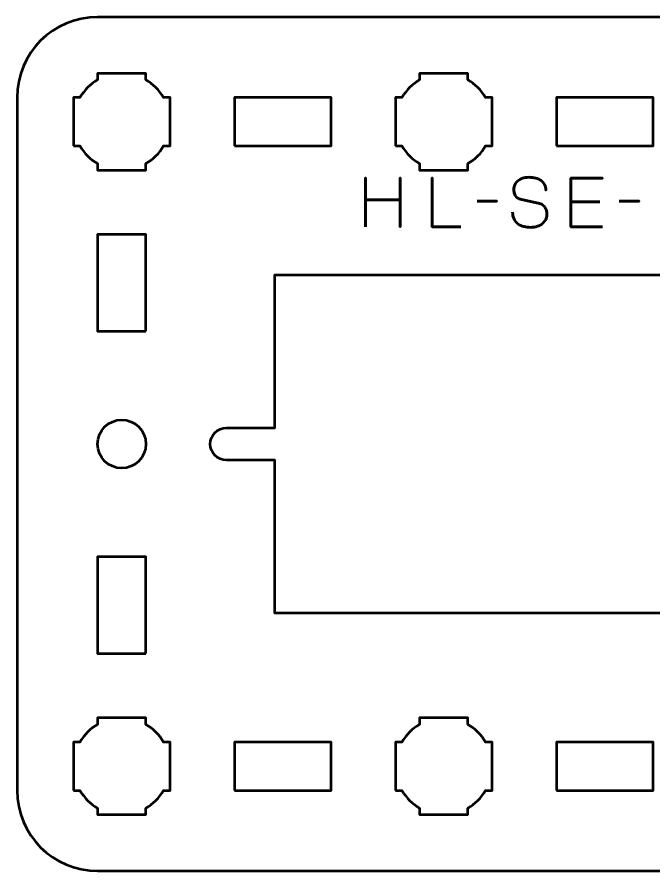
# Model space of a CAD drawing. Header units: centimetres. Extents: x -34.2 to 13.2, y -23.5 to -6.2.
# Drawn here: x -34.15 to -30.2, y -23.5 to -18.2 of the extents above; entities that cross this region are included whole.
import ezdxf

# ---------------------------------------------------------------- set-up
doc = ezdxf.new("R2010")
doc.units = ezdxf.units.CM
doc.header["$MEASUREMENT"] = 0
doc.layers.add('Layer 1', color=7, linetype='Continuous')

msp = doc.modelspace()

# ---------------------------------------------------------------- linework, layer by layer
at = {"layer": 'Layer 1', "lineweight": 53}
msp.add_ellipse((-33.49999, -20.85004), major_axis=(0, 0.15), ratio=1, dxfattribs=at)
for points, knots in [([(-26.85003, -23.00009), (-26.85011, -23.27715), (-27.07318, -23.50003), (-27.35013, -23.50003), (-27.35013, -23.50003), (-30.11672, -23.50003), (-30.88334, -23.50003), (-33.64993, -23.50003), (-33.64993, -23.50003), (-33.92693, -23.50003), (-34.15003, -23.27694), (-34.15003, -22.99994), (-34.15003, -22.99994), (-34.15003, -22.99994), (-34.15003, -18.70008), (-34.15003, -18.70008), (-34.15003, -18.70008), (-34.15003, -18.42295), (-33.92693, -18.19999), (-33.64993, -18.19999), (-33.64993, -18.19999), (-30.88334, -18.19999), (-30.11672, -18.19999), (-27.35013, -18.19999), (-27.35013, -18.19999), (-27.07313, -18.19999), (-26.85003, -18.42308), (-26.85003, -18.70008), (-26.85003, -18.70008), (-26.85003, -18.70008), (-26.85003, -23.00009), (-26.85003, -23.00009)], [0, 0, 0, 0, 0.125, 0.125, 0.125, 0.125, 0.25, 0.25, 0.25, 0.25, 0.375, 0.375, 0.375, 0.375, 0.5, 0.5, 0.5, 0.5, 0.625, 0.625, 0.625, 0.625, 0.75, 0.75, 0.75, 0.75, 0.875, 0.875, 0.875, 0.875, 1, 1, 1, 1]), ([(-33.79998, -19.00008), (-33.79998, -19.00008), (-33.79998, -18.85156), (-33.79998, -18.85156), (-33.79998, -18.85156), (-33.79998, -18.85156), (-33.8, -18.85001), (-33.8, -18.85001), (-33.8, -18.85001), (-33.8, -18.85001), (-33.79998, -18.84846), (-33.79998, -18.84846), (-33.79998, -18.84846), (-33.79998, -18.84846), (-33.79998, -18.70008), (-33.79998, -18.70008), (-33.79998, -18.70008), (-33.79998, -18.70008), (-33.75989, -18.70008), (-33.75989, -18.70008), (-33.75989, -18.70008), (-33.73354, -18.65451), (-33.69554, -18.61653), (-33.64999, -18.59017), (-33.64999, -18.59017), (-33.64999, -18.59017), (-33.64999, -18.55008), (-33.64999, -18.55008), (-33.64999, -18.55008), (-33.64999, -18.55008), (-33.50594, -18.55008), (-33.50594, -18.55008), (-33.50594, -18.55008), (-33.50594, -18.55008), (-33.5, -18.55002), (-33.5, -18.55002), (-33.5, -18.55002), (-33.5, -18.55002), (-33.49406, -18.55008), (-33.49406, -18.55008), (-33.49406, -18.55008), (-33.49406, -18.55008), (-33.34999, -18.55008), (-33.34999, -18.55008), (-33.34999, -18.55008), (-33.34999, -18.55008), (-33.34999, -18.59015), (-33.34999, -18.59015), (-33.34999, -18.59015), (-33.30442, -18.61651), (-33.26643, -18.6545), (-33.24009, -18.70008), (-33.24009, -18.70008), (-33.24009, -18.70008), (-33.19999, -18.70008), (-33.19999, -18.70008), (-33.19999, -18.70008), (-33.19999, -18.70008), (-33.19999, -19.00008), (-33.19999, -19.00008), (-33.19999, -19.00008), (-33.19999, -19.00008), (-33.24018, -19.00008), (-33.24018, -19.00008), (-33.24018, -19.00008), (-33.26652, -19.04558), (-33.30448, -19.08352), (-33.34999, -19.10986), (-33.34999, -19.10986), (-33.34999, -19.10986), (-33.34999, -19.15007), (-33.34999, -19.15007), (-33.34999, -19.15007), (-33.34999, -19.15007), (-33.64999, -19.15007), (-33.64999, -19.15007), (-33.64999, -19.15007), (-33.64999, -19.15007), (-33.64999, -19.10984), (-33.64999, -19.10984), (-33.64999, -19.10984), (-33.69549, -19.0835), (-33.73345, -19.04557), (-33.75979, -19.00008), (-33.75979, -19.00008), (-33.75979, -19.00008), (-33.79998, -19.00008), (-33.79998, -19.00008)], [0, 0, 0, 0, 0.0454545, 0.0454545, 0.0454545, 0.0454545, 0.0909091, 0.0909091, 0.0909091, 0.0909091, 0.1363636, 0.1363636, 0.1363636, 0.1363636, 0.1818182, 0.1818182, 0.1818182, 0.1818182, 0.2272727, 0.2272727, 0.2272727, 0.2272727, 0.2727273, 0.2727273, 0.2727273, 0.2727273, 0.3181818, 0.3181818, 0.3181818, 0.3181818, 0.3636364, 0.3636364, 0.3636364, 0.3636364, 0.4090909, 0.4090909, 0.4090909, 0.4090909, 0.4545455, 0.4545455, 0.4545455, 0.4545455, 0.5, 0.5, 0.5, 0.5, 0.5454545, 0.5454545, 0.5454545, 0.5454545, 0.5909091, 0.5909091, 0.5909091, 0.5909091, 0.6363636, 0.6363636, 0.6363636, 0.6363636, 0.6818182, 0.6818182, 0.6818182, 0.6818182, 0.7272727, 0.7272727, 0.7272727, 0.7272727, 0.7727273, 0.7727273, 0.7727273, 0.7727273, 0.8181818, 0.8181818, 0.8181818, 0.8181818, 0.8636364, 0.8636364, 0.8636364, 0.8636364, 0.9090909, 0.9090909, 0.9090909, 0.9090909, 0.9545455, 0.9545455, 0.9545455, 0.9545455, 1, 1, 1, 1]), ([(-31.79998, -19.00008), (-31.79998, -19.00008), (-31.79998, -18.85156), (-31.79998, -18.85156), (-31.79998, -18.85156), (-31.79998, -18.85156), (-31.8, -18.85001), (-31.8, -18.85001), (-31.8, -18.85001), (-31.8, -18.85001), (-31.79998, -18.84846), (-31.79998, -18.84846), (-31.79998, -18.84846), (-31.79998, -18.84846), (-31.79998, -18.70008), (-31.79998, -18.70008), (-31.79998, -18.70008), (-31.79998, -18.70008), (-31.75989, -18.70008), (-31.75989, -18.70008), (-31.75989, -18.70008), (-31.73354, -18.65451), (-31.69554, -18.61653), (-31.64999, -18.59017), (-31.64999, -18.59017), (-31.64999, -18.59017), (-31.64999, -18.55008), (-31.64999, -18.55008), (-31.64999, -18.55008), (-31.64999, -18.55008), (-31.50594, -18.55008), (-31.50594, -18.55008), (-31.50594, -18.55008), (-31.50594, -18.55008), (-31.5, -18.55002), (-31.5, -18.55002), (-31.5, -18.55002), (-31.5, -18.55002), (-31.49406, -18.55008), (-31.49406, -18.55008), (-31.49406, -18.55008), (-31.49406, -18.55008), (-31.34999, -18.55008), (-31.34999, -18.55008), (-31.34999, -18.55008), (-31.34999, -18.55008), (-31.34999, -18.59015), (-31.34999, -18.59015), (-31.34999, -18.59015), (-31.30442, -18.61651), (-31.26643, -18.6545), (-31.24009, -18.70008), (-31.24009, -18.70008), (-31.24009, -18.70008), (-31.19999, -18.70008), (-31.19999, -18.70008), (-31.19999, -18.70008), (-31.19999, -18.70008), (-31.19999, -19.00008), (-31.19999, -19.00008), (-31.19999, -19.00008), (-31.19999, -19.00008), (-31.24018, -19.00008), (-31.24018, -19.00008), (-31.24018, -19.00008), (-31.26652, -19.04558), (-31.30448, -19.08352), (-31.34999, -19.10986), (-31.34999, -19.10986), (-31.34999, -19.10986), (-31.34999, -19.15007), (-31.34999, -19.15007), (-31.34999, -19.15007), (-31.34999, -19.15007), (-31.64999, -19.15007), (-31.64999, -19.15007), (-31.64999, -19.15007), (-31.64999, -19.15007), (-31.64999, -19.10984), (-31.64999, -19.10984), (-31.64999, -19.10984), (-31.69549, -19.0835), (-31.73345, -19.04557), (-31.75979, -19.00008), (-31.75979, -19.00008), (-31.75979, -19.00008), (-31.79998, -19.00008), (-31.79998, -19.00008)], [0, 0, 0, 0, 0.0454545, 0.0454545, 0.0454545, 0.0454545, 0.0909091, 0.0909091, 0.0909091, 0.0909091, 0.1363636, 0.1363636, 0.1363636, 0.1363636, 0.1818182, 0.1818182, 0.1818182, 0.1818182, 0.2272727, 0.2272727, 0.2272727, 0.2272727, 0.2727273, 0.2727273, 0.2727273, 0.2727273, 0.3181818, 0.3181818, 0.3181818, 0.3181818, 0.3636364, 0.3636364, 0.3636364, 0.3636364, 0.4090909, 0.4090909, 0.4090909, 0.4090909, 0.4545455, 0.4545455, 0.4545455, 0.4545455, 0.5, 0.5, 0.5, 0.5, 0.5454545, 0.5454545, 0.5454545, 0.5454545, 0.5909091, 0.5909091, 0.5909091, 0.5909091, 0.6363636, 0.6363636, 0.6363636, 0.6363636, 0.6818182, 0.6818182, 0.6818182, 0.6818182, 0.7272727, 0.7272727, 0.7272727, 0.7272727, 0.7727273, 0.7727273, 0.7727273, 0.7727273, 0.8181818, 0.8181818, 0.8181818, 0.8181818, 0.8636364, 0.8636364, 0.8636364, 0.8636364, 0.9090909, 0.9090909, 0.9090909, 0.9090909, 0.9545455, 0.9545455, 0.9545455, 0.9545455, 1, 1, 1, 1]), ([(-32.79998, -19.00008), (-32.79998, -19.00008), (-32.79998, -18.70008), (-32.79998, -18.70008), (-32.79998, -18.70008), (-32.79998, -18.70008), (-32.19999, -18.70008), (-32.19999, -18.70008), (-32.19999, -18.70008), (-32.19999, -18.70008), (-32.19999, -19.00008), (-32.19999, -19.00008), (-32.19999, -19.00008), (-32.19999, -19.00008), (-32.79998, -19.00008), (-32.79998, -19.00008)], [0, 0, 0, 0, 0.25, 0.25, 0.25, 0.25, 0.5, 0.5, 0.5, 0.5, 0.75, 0.75, 0.75, 0.75, 1, 1, 1, 1]), ([(-30.79998, -19.00008), (-30.79998, -19.00008), (-30.79998, -18.70008), (-30.79998, -18.70008), (-30.79998, -18.70008), (-30.79998, -18.70008), (-30.19999, -18.70008), (-30.19999, -18.70008), (-30.19999, -18.70008), (-30.19999, -18.70008), (-30.19999, -19.00008), (-30.19999, -19.00008), (-30.19999, -19.00008), (-30.19999, -19.00008), (-30.79998, -19.00008), (-30.79998, -19.00008)], [0, 0, 0, 0, 0.25, 0.25, 0.25, 0.25, 0.5, 0.5, 0.5, 0.5, 0.75, 0.75, 0.75, 0.75, 1, 1, 1, 1]), ([(-33.35008, -20.15008), (-33.35008, -20.15008), (-33.65009, -20.15008), (-33.65009, -20.15008), (-33.65009, -20.15008), (-33.65009, -20.15008), (-33.65009, -19.55009), (-33.65009, -19.55009), (-33.65009, -19.55009), (-33.65009, -19.55009), (-33.35008, -19.55009), (-33.35008, -19.55009), (-33.35008, -19.55009), (-33.35008, -19.55009), (-33.35008, -20.15008), (-33.35008, -20.15008)], [0, 0, 0, 0, 0.25, 0.25, 0.25, 0.25, 0.5, 0.5, 0.5, 0.5, 0.75, 0.75, 0.75, 0.75, 1, 1, 1, 1]), ([(-31.50003, -21.89999), (-30.43654, -21.9), (-29.65487, -21.90001), (-28.45003, -21.90001), (-28.45003, -21.90001), (-28.45003, -21.90001), (-28.45003, -20.94999), (-28.45003, -20.94999), (-28.45003, -20.94999), (-28.45003, -20.94999), (-28.14998, -20.94999), (-28.14998, -20.94999), (-28.14998, -20.94999), (-28.09477, -20.94999), (-28.04998, -20.9052), (-28.04998, -20.84999), (-28.04998, -20.84999), (-28.04998, -20.79478), (-28.09477, -20.74999), (-28.14998, -20.74999), (-28.14998, -20.74999), (-28.14998, -20.74999), (-28.45003, -20.74999), (-28.45003, -20.74999), (-28.45003, -20.74999), (-28.45003, -20.74999), (-28.45003, -19.80002), (-28.45003, -19.80002), (-28.45003, -19.80002), (-29.65484, -19.80002), (-30.43655, -19.80001), (-31.50003, -19.80001), (-31.50003, -19.80001), (-31.50003, -19.80001), (-32.55003, -19.80001), (-32.55003, -19.80001), (-32.55003, -19.80001), (-32.55003, -19.80001), (-32.55003, -20.75003), (-32.55003, -20.75003), (-32.55003, -20.75003), (-32.55003, -20.75003), (-32.85008, -20.75003), (-32.85008, -20.75003), (-32.85008, -20.75003), (-32.90529, -20.75003), (-32.95008, -20.79482), (-32.95008, -20.85003), (-32.95008, -20.85003), (-32.95008, -20.90524), (-32.90529, -20.95003), (-32.85008, -20.95003), (-32.85008, -20.95003), (-32.85008, -20.95003), (-32.55003, -20.95003), (-32.55003, -20.95003), (-32.55003, -20.95003), (-32.55003, -20.95003), (-32.55003, -21.9), (-32.55003, -21.9), (-32.55003, -21.9), (-32.55003, -21.9), (-31.50003, -21.89999), (-31.50003, -21.89999)], [0, 0, 0, 0, 0.0625, 0.0625, 0.0625, 0.0625, 0.125, 0.125, 0.125, 0.125, 0.1875, 0.1875, 0.1875, 0.1875, 0.25, 0.25, 0.25, 0.25, 0.3125, 0.3125, 0.3125, 0.3125, 0.375, 0.375, 0.375, 0.375, 0.4375, 0.4375, 0.4375, 0.4375, 0.5, 0.5, 0.5, 0.5, 0.5625, 0.5625, 0.5625, 0.5625, 0.625, 0.625, 0.625, 0.625, 0.6875, 0.6875, 0.6875, 0.6875, 0.75, 0.75, 0.75, 0.75, 0.8125, 0.8125, 0.8125, 0.8125, 0.875, 0.875, 0.875, 0.875, 0.9375, 0.9375, 0.9375, 0.9375, 1, 1, 1, 1]), ([(-33.35008, -22.15008), (-33.35008, -22.15008), (-33.65009, -22.15008), (-33.65009, -22.15008), (-33.65009, -22.15008), (-33.65009, -22.15008), (-33.65009, -21.55009), (-33.65009, -21.55009), (-33.65009, -21.55009), (-33.65009, -21.55009), (-33.35008, -21.55009), (-33.35008, -21.55009), (-33.35008, -21.55009), (-33.35008, -21.55009), (-33.35008, -22.15008), (-33.35008, -22.15008)], [0, 0, 0, 0, 0.25, 0.25, 0.25, 0.25, 0.5, 0.5, 0.5, 0.5, 0.75, 0.75, 0.75, 0.75, 1, 1, 1, 1]), ([(-33.79998, -23.00008), (-33.79998, -23.00008), (-33.79998, -22.85156), (-33.79998, -22.85156), (-33.79998, -22.85156), (-33.79998, -22.85156), (-33.8, -22.85001), (-33.8, -22.85001), (-33.8, -22.85001), (-33.8, -22.85001), (-33.79998, -22.84846), (-33.79998, -22.84846), (-33.79998, -22.84846), (-33.79998, -22.84846), (-33.79998, -22.70008), (-33.79998, -22.70008), (-33.79998, -22.70008), (-33.79998, -22.70008), (-33.75989, -22.70008), (-33.75989, -22.70008), (-33.75989, -22.70008), (-33.73354, -22.65451), (-33.69554, -22.61653), (-33.64999, -22.59017), (-33.64999, -22.59017), (-33.64999, -22.59017), (-33.64999, -22.55008), (-33.64999, -22.55008), (-33.64999, -22.55008), (-33.64999, -22.55008), (-33.50594, -22.55008), (-33.50594, -22.55008), (-33.50594, -22.55008), (-33.50594, -22.55008), (-33.5, -22.55002), (-33.5, -22.55002), (-33.5, -22.55002), (-33.5, -22.55002), (-33.49406, -22.55008), (-33.49406, -22.55008), (-33.49406, -22.55008), (-33.49406, -22.55008), (-33.34999, -22.55008), (-33.34999, -22.55008), (-33.34999, -22.55008), (-33.34999, -22.55008), (-33.34999, -22.59015), (-33.34999, -22.59015), (-33.34999, -22.59015), (-33.30442, -22.61651), (-33.26643, -22.6545), (-33.24009, -22.70008), (-33.24009, -22.70008), (-33.24009, -22.70008), (-33.19999, -22.70008), (-33.19999, -22.70008), (-33.19999, -22.70008), (-33.19999, -22.70008), (-33.19999, -23.00008), (-33.19999, -23.00008), (-33.19999, -23.00008), (-33.19999, -23.00008), (-33.24018, -23.00008), (-33.24018, -23.00008), (-33.24018, -23.00008), (-33.26652, -23.04558), (-33.30448, -23.08352), (-33.34999, -23.10986), (-33.34999, -23.10986), (-33.34999, -23.10986), (-33.34999, -23.15007), (-33.34999, -23.15007), (-33.34999, -23.15007), (-33.34999, -23.15007), (-33.64999, -23.15007), (-33.64999, -23.15007), (-33.64999, -23.15007), (-33.64999, -23.15007), (-33.64999, -23.10984), (-33.64999, -23.10984), (-33.64999, -23.10984), (-33.69549, -23.0835), (-33.73345, -23.04557), (-33.75979, -23.00008), (-33.75979, -23.00008), (-33.75979, -23.00008), (-33.79998, -23.00008), (-33.79998, -23.00008)], [0, 0, 0, 0, 0.0454545, 0.0454545, 0.0454545, 0.0454545, 0.0909091, 0.0909091, 0.0909091, 0.0909091, 0.1363636, 0.1363636, 0.1363636, 0.1363636, 0.1818182, 0.1818182, 0.1818182, 0.1818182, 0.2272727, 0.2272727, 0.2272727, 0.2272727, 0.2727273, 0.2727273, 0.2727273, 0.2727273, 0.3181818, 0.3181818, 0.3181818, 0.3181818, 0.3636364, 0.3636364, 0.3636364, 0.3636364, 0.4090909, 0.4090909, 0.4090909, 0.4090909, 0.4545455, 0.4545455, 0.4545455, 0.4545455, 0.5, 0.5, 0.5, 0.5, 0.5454545, 0.5454545, 0.5454545, 0.5454545, 0.5909091, 0.5909091, 0.5909091, 0.5909091, 0.6363636, 0.6363636, 0.6363636, 0.6363636, 0.6818182, 0.6818182, 0.6818182, 0.6818182, 0.7272727, 0.7272727, 0.7272727, 0.7272727, 0.7727273, 0.7727273, 0.7727273, 0.7727273, 0.8181818, 0.8181818, 0.8181818, 0.8181818, 0.8636364, 0.8636364, 0.8636364, 0.8636364, 0.9090909, 0.9090909, 0.9090909, 0.9090909, 0.9545455, 0.9545455, 0.9545455, 0.9545455, 1, 1, 1, 1]), ([(-31.79998, -23.00008), (-31.79998, -23.00008), (-31.79998, -22.85156), (-31.79998, -22.85156), (-31.79998, -22.85156), (-31.79998, -22.85156), (-31.8, -22.85001), (-31.8, -22.85001), (-31.8, -22.85001), (-31.8, -22.85001), (-31.79998, -22.84846), (-31.79998, -22.84846), (-31.79998, -22.84846), (-31.79998, -22.84846), (-31.79998, -22.70008), (-31.79998, -22.70008), (-31.79998, -22.70008), (-31.79998, -22.70008), (-31.75989, -22.70008), (-31.75989, -22.70008), (-31.75989, -22.70008), (-31.73354, -22.65451), (-31.69554, -22.61653), (-31.64999, -22.59017), (-31.64999, -22.59017), (-31.64999, -22.59017), (-31.64999, -22.55008), (-31.64999, -22.55008), (-31.64999, -22.55008), (-31.64999, -22.55008), (-31.50594, -22.55008), (-31.50594, -22.55008), (-31.50594, -22.55008), (-31.50594, -22.55008), (-31.5, -22.55002), (-31.5, -22.55002), (-31.5, -22.55002), (-31.5, -22.55002), (-31.49406, -22.55008), (-31.49406, -22.55008), (-31.49406, -22.55008), (-31.49406, -22.55008), (-31.34999, -22.55008), (-31.34999, -22.55008), (-31.34999, -22.55008), (-31.34999, -22.55008), (-31.34999, -22.59015), (-31.34999, -22.59015), (-31.34999, -22.59015), (-31.30442, -22.61651), (-31.26643, -22.6545), (-31.24009, -22.70008), (-31.24009, -22.70008), (-31.24009, -22.70008), (-31.19999, -22.70008), (-31.19999, -22.70008), (-31.19999, -22.70008), (-31.19999, -22.70008), (-31.19999, -23.00008), (-31.19999, -23.00008), (-31.19999, -23.00008), (-31.19999, -23.00008), (-31.24018, -23.00008), (-31.24018, -23.00008), (-31.24018, -23.00008), (-31.26652, -23.04558), (-31.30448, -23.08352), (-31.34999, -23.10986), (-31.34999, -23.10986), (-31.34999, -23.10986), (-31.34999, -23.15007), (-31.34999, -23.15007), (-31.34999, -23.15007), (-31.34999, -23.15007), (-31.64999, -23.15007), (-31.64999, -23.15007), (-31.64999, -23.15007), (-31.64999, -23.15007), (-31.64999, -23.10984), (-31.64999, -23.10984), (-31.64999, -23.10984), (-31.69549, -23.0835), (-31.73345, -23.04557), (-31.75979, -23.00008), (-31.75979, -23.00008), (-31.75979, -23.00008), (-31.79998, -23.00008), (-31.79998, -23.00008)], [0, 0, 0, 0, 0.0454545, 0.0454545, 0.0454545, 0.0454545, 0.0909091, 0.0909091, 0.0909091, 0.0909091, 0.1363636, 0.1363636, 0.1363636, 0.1363636, 0.1818182, 0.1818182, 0.1818182, 0.1818182, 0.2272727, 0.2272727, 0.2272727, 0.2272727, 0.2727273, 0.2727273, 0.2727273, 0.2727273, 0.3181818, 0.3181818, 0.3181818, 0.3181818, 0.3636364, 0.3636364, 0.3636364, 0.3636364, 0.4090909, 0.4090909, 0.4090909, 0.4090909, 0.4545455, 0.4545455, 0.4545455, 0.4545455, 0.5, 0.5, 0.5, 0.5, 0.5454545, 0.5454545, 0.5454545, 0.5454545, 0.5909091, 0.5909091, 0.5909091, 0.5909091, 0.6363636, 0.6363636, 0.6363636, 0.6363636, 0.6818182, 0.6818182, 0.6818182, 0.6818182, 0.7272727, 0.7272727, 0.7272727, 0.7272727, 0.7727273, 0.7727273, 0.7727273, 0.7727273, 0.8181818, 0.8181818, 0.8181818, 0.8181818, 0.8636364, 0.8636364, 0.8636364, 0.8636364, 0.9090909, 0.9090909, 0.9090909, 0.9090909, 0.9545455, 0.9545455, 0.9545455, 0.9545455, 1, 1, 1, 1]), ([(-32.79998, -22.99994), (-32.79998, -22.99994), (-32.79998, -22.69993), (-32.79998, -22.69993), (-32.79998, -22.69993), (-32.79998, -22.69993), (-32.19999, -22.69993), (-32.19999, -22.69993), (-32.19999, -22.69993), (-32.19999, -22.69993), (-32.19999, -22.99994), (-32.19999, -22.99994), (-32.19999, -22.99994), (-32.19999, -22.99994), (-32.79998, -22.99994), (-32.79998, -22.99994)], [0, 0, 0, 0, 0.25, 0.25, 0.25, 0.25, 0.5, 0.5, 0.5, 0.5, 0.75, 0.75, 0.75, 0.75, 1, 1, 1, 1]), ([(-30.79998, -23.00008), (-30.79998, -23.00008), (-30.79998, -22.70008), (-30.79998, -22.70008), (-30.79998, -22.70008), (-30.79998, -22.70008), (-30.19999, -22.70008), (-30.19999, -22.70008), (-30.19999, -22.70008), (-30.19999, -22.70008), (-30.19999, -23.00008), (-30.19999, -23.00008), (-30.19999, -23.00008), (-30.19999, -23.00008), (-30.79998, -23.00008), (-30.79998, -23.00008)], [0, 0, 0, 0, 0.25, 0.25, 0.25, 0.25, 0.5, 0.5, 0.5, 0.5, 0.75, 0.75, 0.75, 0.75, 1, 1, 1, 1])]:
    msp.add_open_spline(points, degree=3, knots=knots, dxfattribs=at)
at = {"layer": 'Layer 1', "color": 5, "lineweight": 53}
for points, knots in [([(-31.98621, -19.50285), (-31.98621, -19.50285), (-31.98621, -19.33394), (-31.98621, -19.33394), (-31.98621, -19.33394), (-31.98621, -19.33394), (-31.77074, -19.33394), (-31.77074, -19.33394), (-31.77074, -19.33394), (-31.77074, -19.33394), (-31.77074, -19.50285), (-31.77074, -19.50285), (-31.77074, -19.50285), (-31.77074, -19.50285), (-31.77074, -19.19805), (-31.77074, -19.19805), (-31.77074, -19.19805), (-31.77074, -19.19805), (-31.77074, -19.33394), (-31.77074, -19.33394), (-31.77074, -19.33394), (-31.77074, -19.33394), (-31.98621, -19.33394), (-31.98621, -19.33394), (-31.98621, -19.33394), (-31.98621, -19.33394), (-31.98621, -19.19805), (-31.98621, -19.19805), (-31.98621, -19.19805), (-31.98621, -19.19805), (-31.98621, -19.50285), (-31.98621, -19.50285)], [0, 0, 0, 0, 0.125, 0.125, 0.125, 0.125, 0.25, 0.25, 0.25, 0.25, 0.375, 0.375, 0.375, 0.375, 0.5, 0.5, 0.5, 0.5, 0.625, 0.625, 0.625, 0.625, 0.75, 0.75, 0.75, 0.75, 0.875, 0.875, 0.875, 0.875, 1, 1, 1, 1]), ([(-31.39482, -19.50285), (-31.39482, -19.50285), (-31.57304, -19.50285), (-31.57304, -19.50285), (-31.57304, -19.50285), (-31.57304, -19.50285), (-31.57304, -19.19763), (-31.57304, -19.19763), (-31.57304, -19.19763), (-31.57304, -19.19763), (-31.57304, -19.50285), (-31.57304, -19.50285), (-31.57304, -19.50285), (-31.57304, -19.50285), (-31.39482, -19.50285), (-31.39482, -19.50285)], [0, 0, 0, 0, 0.25, 0.25, 0.25, 0.25, 0.5, 0.5, 0.5, 0.5, 0.75, 0.75, 0.75, 0.75, 1, 1, 1, 1]), ([(-31.07267, -19.41056), (-31.07253, -19.42743), (-31.06957, -19.44189), (-31.06364, -19.45396), (-31.06364, -19.45396), (-31.05778, -19.46595), (-31.0496, -19.47576), (-31.0393, -19.48338), (-31.0393, -19.48338), (-31.02893, -19.49093), (-31.017, -19.4965), (-31.00353, -19.5001), (-31.00353, -19.5001), (-30.99012, -19.50363), (-30.97573, -19.50539), (-30.96049, -19.50539), (-30.96049, -19.50539), (-30.94511, -19.50532), (-30.93128, -19.50306), (-30.91893, -19.49876), (-30.91893, -19.49876), (-30.90665, -19.49445), (-30.89614, -19.48867), (-30.88732, -19.4814), (-30.88732, -19.4814), (-30.87857, -19.47413), (-30.8718, -19.46602), (-30.867, -19.45699), (-30.867, -19.45699), (-30.8622, -19.44796), (-30.85966, -19.43872), (-30.85931, -19.42919), (-30.85931, -19.42919), (-30.85889, -19.4167), (-30.86072, -19.40527), (-30.86474, -19.39497), (-30.86474, -19.39497), (-30.86877, -19.38467), (-30.87498, -19.37606), (-30.88337, -19.36901), (-30.88337, -19.36901), (-30.8917, -19.36195), (-30.90221, -19.35701), (-30.91477, -19.35426), (-30.91477, -19.35426), (-30.91477, -19.35426), (-31.01848, -19.33182), (-31.01848, -19.33182), (-31.01848, -19.33182), (-31.02822, -19.32978), (-31.03662, -19.32632), (-31.04353, -19.32152), (-31.04353, -19.32152), (-31.05045, -19.31666), (-31.05581, -19.30995), (-31.05948, -19.30134), (-31.05948, -19.30134), (-31.06315, -19.29281), (-31.06505, -19.28194), (-31.06505, -19.26875), (-31.06505, -19.26875), (-31.06505, -19.25873), (-31.063, -19.24928), (-31.05884, -19.24039), (-31.05884, -19.24039), (-31.05475, -19.2315), (-31.04868, -19.22366), (-31.04071, -19.21675), (-31.04071, -19.21675), (-31.03274, -19.20991), (-31.02286, -19.20454), (-31.01115, -19.20066), (-31.01115, -19.20066), (-30.99936, -19.19671), (-30.98589, -19.19474), (-30.97065, -19.19467), (-30.97065, -19.19467), (-30.95534, -19.19467), (-30.9413, -19.19643), (-30.92846, -19.19996), (-30.92846, -19.19996), (-30.91569, -19.20349), (-30.90461, -19.20857), (-30.8953, -19.21534), (-30.8953, -19.21534), (-30.88598, -19.22211), (-30.87879, -19.23044), (-30.87385, -19.24017), (-30.87385, -19.24017), (-30.86891, -19.24998), (-30.86658, -19.2612), (-30.86693, -19.27383), (-30.86693, -19.27383), (-30.86658, -19.2612), (-30.86891, -19.24998), (-30.87385, -19.24017), (-30.87385, -19.24017), (-30.87879, -19.23044), (-30.88598, -19.22211), (-30.8953, -19.21534), (-30.8953, -19.21534), (-30.90461, -19.20857), (-30.91569, -19.20349), (-30.92846, -19.19996), (-30.92846, -19.19996), (-30.9413, -19.19643), (-30.95534, -19.19467), (-30.97065, -19.19467), (-30.97065, -19.19467), (-30.98589, -19.19474), (-30.99936, -19.19671), (-31.01115, -19.20066), (-31.01115, -19.20066), (-31.02286, -19.20454), (-31.03274, -19.20991), (-31.04071, -19.21675), (-31.04071, -19.21675), (-31.04868, -19.22366), (-31.05475, -19.2315), (-31.05884, -19.24039), (-31.05884, -19.24039), (-31.063, -19.24928), (-31.06505, -19.25873), (-31.06505, -19.26875), (-31.06505, -19.26875), (-31.06505, -19.28194), (-31.06322, -19.29281), (-31.05969, -19.30127), (-31.05969, -19.30127), (-31.05609, -19.30981), (-31.0508, -19.31644), (-31.04388, -19.32131), (-31.04388, -19.32131), (-31.03697, -19.32611), (-31.0285, -19.32964), (-31.01848, -19.33182), (-31.01848, -19.33182), (-31.01848, -19.33182), (-30.91477, -19.35426), (-30.91477, -19.35426), (-30.91477, -19.35426), (-30.90193, -19.35701), (-30.89134, -19.36195), (-30.88302, -19.36901), (-30.88302, -19.36901), (-30.87462, -19.37606), (-30.86848, -19.38467), (-30.86453, -19.39497), (-30.86453, -19.39497), (-30.86065, -19.40527), (-30.85889, -19.4167), (-30.85931, -19.42919), (-30.85931, -19.42919), (-30.85966, -19.43872), (-30.8622, -19.44796), (-30.867, -19.45699), (-30.867, -19.45699), (-30.8718, -19.46602), (-30.87857, -19.47413), (-30.88732, -19.4814), (-30.88732, -19.4814), (-30.89614, -19.48867), (-30.90665, -19.49445), (-30.91893, -19.49876), (-30.91893, -19.49876), (-30.93128, -19.50306), (-30.94511, -19.50532), (-30.96049, -19.50539), (-30.96049, -19.50539), (-30.97573, -19.50539), (-30.99012, -19.50363), (-31.00353, -19.5001), (-31.00353, -19.5001), (-31.017, -19.4965), (-31.02893, -19.49093), (-31.0393, -19.48338), (-31.0393, -19.48338), (-31.0496, -19.47576), (-31.05778, -19.46595), (-31.06364, -19.45396), (-31.06364, -19.45396), (-31.06957, -19.44189), (-31.07253, -19.42743), (-31.07267, -19.41056)], [0, 0, 0, 0, 0.0217391, 0.0217391, 0.0217391, 0.0217391, 0.0434783, 0.0434783, 0.0434783, 0.0434783, 0.0652174, 0.0652174, 0.0652174, 0.0652174, 0.0869565, 0.0869565, 0.0869565, 0.0869565, 0.1086957, 0.1086957, 0.1086957, 0.1086957, 0.1304348, 0.1304348, 0.1304348, 0.1304348, 0.1521739, 0.1521739, 0.1521739, 0.1521739, 0.173913, 0.173913, 0.173913, 0.173913, 0.1956522, 0.1956522, 0.1956522, 0.1956522, 0.2173913, 0.2173913, 0.2173913, 0.2173913, 0.2391304, 0.2391304, 0.2391304, 0.2391304, 0.2608696, 0.2608696, 0.2608696, 0.2608696, 0.2826087, 0.2826087, 0.2826087, 0.2826087, 0.3043478, 0.3043478, 0.3043478, 0.3043478, 0.326087, 0.326087, 0.326087, 0.326087, 0.3478261, 0.3478261, 0.3478261, 0.3478261, 0.3695652, 0.3695652, 0.3695652, 0.3695652, 0.3913043, 0.3913043, 0.3913043, 0.3913043, 0.4130435, 0.4130435, 0.4130435, 0.4130435, 0.4347826, 0.4347826, 0.4347826, 0.4347826, 0.4565217, 0.4565217, 0.4565217, 0.4565217, 0.4782609, 0.4782609, 0.4782609, 0.4782609, 0.5, 0.5, 0.5, 0.5, 0.5217391, 0.5217391, 0.5217391, 0.5217391, 0.5434783, 0.5434783, 0.5434783, 0.5434783, 0.5652174, 0.5652174, 0.5652174, 0.5652174, 0.5869565, 0.5869565, 0.5869565, 0.5869565, 0.6086957, 0.6086957, 0.6086957, 0.6086957, 0.6304348, 0.6304348, 0.6304348, 0.6304348, 0.6521739, 0.6521739, 0.6521739, 0.6521739, 0.673913, 0.673913, 0.673913, 0.673913, 0.6956522, 0.6956522, 0.6956522, 0.6956522, 0.7173913, 0.7173913, 0.7173913, 0.7173913, 0.7391304, 0.7391304, 0.7391304, 0.7391304, 0.7608696, 0.7608696, 0.7608696, 0.7608696, 0.7826087, 0.7826087, 0.7826087, 0.7826087, 0.8043478, 0.8043478, 0.8043478, 0.8043478, 0.826087, 0.826087, 0.826087, 0.826087, 0.8478261, 0.8478261, 0.8478261, 0.8478261, 0.8695652, 0.8695652, 0.8695652, 0.8695652, 0.8913043, 0.8913043, 0.8913043, 0.8913043, 0.9130435, 0.9130435, 0.9130435, 0.9130435, 0.9347826, 0.9347826, 0.9347826, 0.9347826, 0.9565217, 0.9565217, 0.9565217, 0.9565217, 0.9782609, 0.9782609, 0.9782609, 0.9782609, 1, 1, 1, 1]), ([(-30.51345, -19.50285), (-30.51345, -19.50285), (-30.71072, -19.50285), (-30.71072, -19.50285), (-30.71072, -19.50285), (-30.71072, -19.50285), (-30.71072, -19.19932), (-30.71072, -19.19932), (-30.71072, -19.19932), (-30.71072, -19.19932), (-30.51345, -19.19932), (-30.51345, -19.19932), (-30.51345, -19.19932), (-30.51345, -19.19932), (-30.71072, -19.19932), (-30.71072, -19.19932), (-30.71072, -19.19932), (-30.71072, -19.19932), (-30.71072, -19.50285), (-30.71072, -19.50285), (-30.71072, -19.50285), (-30.71072, -19.50285), (-30.51345, -19.50285), (-30.51345, -19.50285)], [0, 0, 0, 0, 0.1666667, 0.1666667, 0.1666667, 0.1666667, 0.3333333, 0.3333333, 0.3333333, 0.3333333, 0.5, 0.5, 0.5, 0.5, 0.6666667, 0.6666667, 0.6666667, 0.6666667, 0.8333333, 0.8333333, 0.8333333, 0.8333333, 1, 1, 1, 1]), ([(-31.2928, -19.34325), (-31.2928, -19.34325), (-31.16961, -19.34325), (-31.16961, -19.34325), (-31.16961, -19.34325), (-31.16961, -19.34325), (-31.2928, -19.34325), (-31.2928, -19.34325)], [0, 0, 0, 0, 0.5, 0.5, 0.5, 0.5, 1, 1, 1, 1]), ([(-30.41016, -19.34325), (-30.41016, -19.34325), (-30.28697, -19.34325), (-30.28697, -19.34325), (-30.28697, -19.34325), (-30.28697, -19.34325), (-30.41016, -19.34325), (-30.41016, -19.34325)], [0, 0, 0, 0, 0.5, 0.5, 0.5, 0.5, 1, 1, 1, 1]), ([(-30.53038, -19.34664), (-30.53038, -19.34664), (-30.71072, -19.34664), (-30.71072, -19.34664), (-30.71072, -19.34664), (-30.71072, -19.34664), (-30.53038, -19.34664), (-30.53038, -19.34664)], [0, 0, 0, 0, 0.5, 0.5, 0.5, 0.5, 1, 1, 1, 1])]:
    msp.add_open_spline(points, degree=3, knots=knots, dxfattribs=at)

doc.saveas('drawing.dxf')
